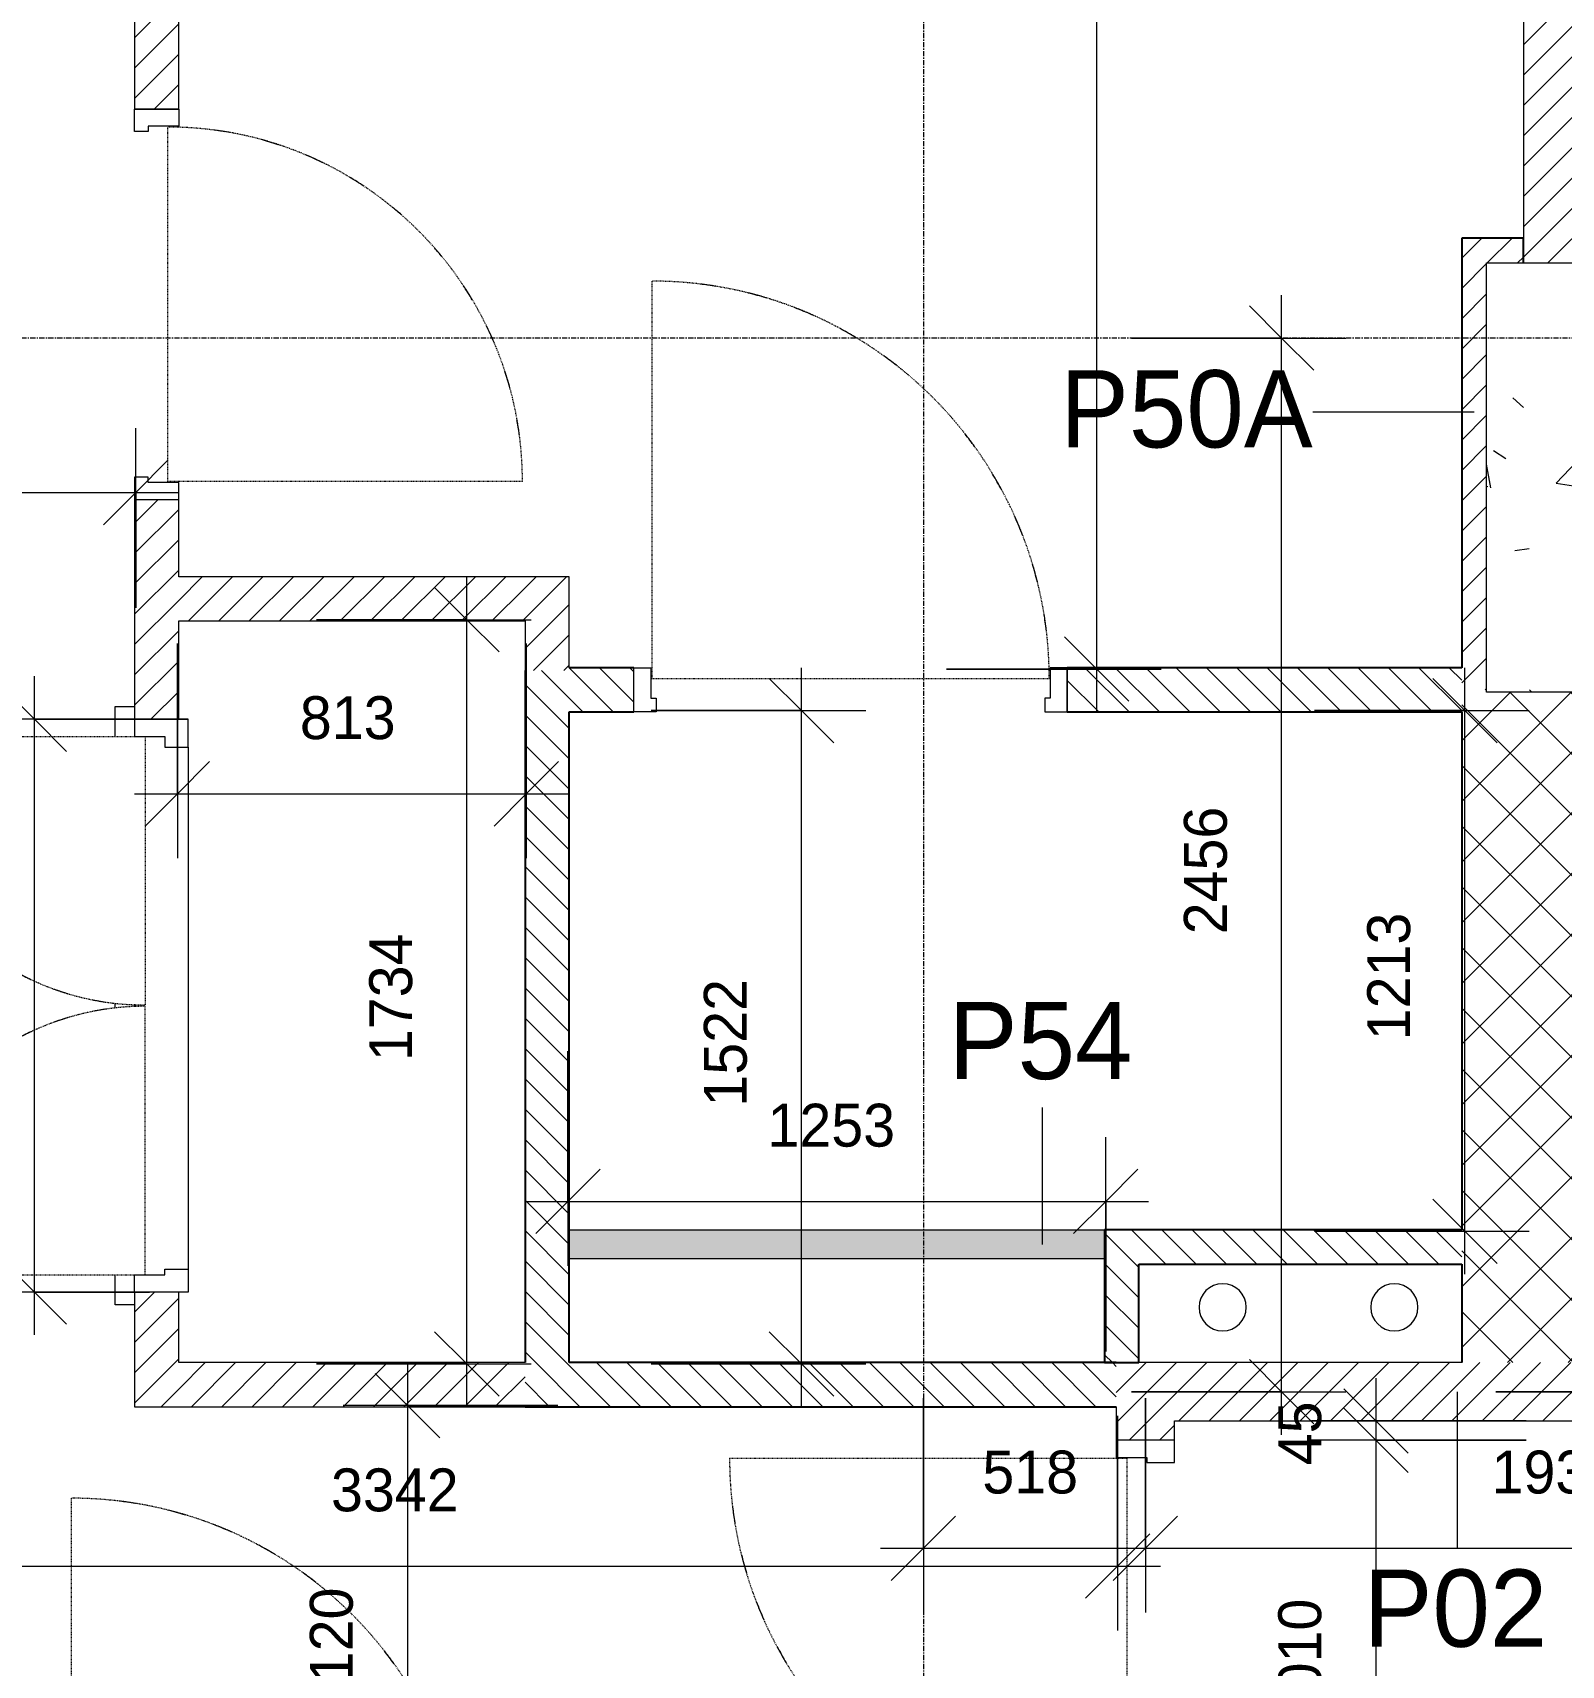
# Model space of a CAD drawing. Header units: millimetres. Extents: x 137829 to 196765, y -3018 to 487290.
# Drawn here: x 149367 to 152929, y 476737 to 480542 of the extents above; entities that cross this region are included whole.
import ezdxf

# ---------------------------------------------------------------- set-up
doc = ezdxf.new("R2010")
doc.units = ezdxf.units.MM
doc.linetypes.add('FCH_Dash 1_5mm', pattern=[3, 1.5, -1.5])
doc.linetypes.add('GridLine', pattern=[21, 12, -3, 3, -3])
for name, color, linetype, lineweight in [('A-ANNO-DIMS', 211, 'Continuous', 5), ('A-ANNO-DIMS-100', 211, 'Continuous', 5), ('A-DOOR', 31, 'Continuous', 15), ('A-DOOR-FRAM', 31, 'Continuous', 5), ('A-GENM', 13, 'Continuous', 15), ('A-WALL-IDEN', 211, 'Continuous', 15), ('A-WALL-PATT', 111, 'Continuous', 15), ('I-WALL', 2, 'Continuous', 15), ('S-COLS', 52, 'Continuous', 15), ('S-GRID', 1, 'Continuous', 5)]:
    doc.layers.add(name, color=color, linetype=linetype, lineweight=lineweight)
doc.styles.add('Akkurat-Light_2', font='Akkurat-Light.ttf', dxfattribs={"height": 180})
doc.styles.add('Akkurat-Light_3', font='Akkurat-Light.ttf', dxfattribs={"height": 100})
doc.dimstyles.new('Diagonal_Cont_AkkuratLight_1_0mm', dxfattribs={"dimscale": 304.8, "dimtxt": 101.480158, "dimasz": 0.492126, "dimexe": 0.492126, "dimexo": 0.0625, "dimgap": 0.328084, "dimtad": 1, "dimdec": 0, "dimzin": 0, "dimdsep": 46, "dimtxsty": 'Akkurat-Light_3', "dimblk1": 'OBLIQUE', "dimblk2": 'OBLIQUE', "dimsah": 1, "dimcen": 0.09, "dimdle": 0.328084, "dimazin": 0, "dimtfac": 1, "dimtdec": 4, "dimtix": 1, "dimtmove": 0, "dimatfit": 3, "dimfxl": 1, "dimtvp": 1, "dimtolj": 1, "dimtzin": 0, "dimarcsym": 0})
doc.dimstyles.new('Diagonal_Cont_AkkuratLight_1_0mm_RED', dxfattribs={"dimscale": 304.8, "dimtxt": 101.480158, "dimasz": 0.492126, "dimexe": 0.492126, "dimexo": 0.0625, "dimgap": 0.328084, "dimtad": 1, "dimdec": 0, "dimzin": 0, "dimdsep": 46, "dimtxsty": 'Akkurat-Light_3', "dimblk1": 'OBLIQUE', "dimblk2": 'OBLIQUE', "dimsah": 1, "dimcen": 0.09, "dimdle": 0.328084, "dimazin": 0, "dimtfac": 1, "dimtdec": 4, "dimtix": 1, "dimtmove": 0, "dimatfit": 3, "dimfxl": 1, "dimtvp": 1, "dimtolj": 1, "dimtzin": 0, "dimarcsym": 0})
pattern_1 = [(45, (0, 0), (-35.355339, 35.355339), [])]
pattern_2 = [(135, (0, 0), (-35.355339, -35.355339), [])]

# ---------------------------------------------------------------- blocks, each defined once
blk = doc.blocks.new('Concrete Rectangular - 1000 x 350mm-4117637-12-30 - Typical Floor_Partition Types')
at = {"layer": 'S-COLS', "lineweight": 5}
h = blk.add_hatch(dxfattribs=at)
h.set_pattern_fill('FP_5', color=256, style=0, pattern_type=2)
h.set_pattern_definition([(320, (-479505.2, 152929.75), (-63.7558, -728.7365), [76.2, -838.2]), (265, (-479505.2, 152929.75), (764.2276, 140.9716), [60.96, -670.56]), (10.451, (-479510.5, 152869), (700.4668, -587.77), [64.76, -712.36]), (316.184, (-479302, 152929.75), (-168.171, -1084.3162), [114.3, -1257.3]), (6.636, (-479316, 152839.4), (989.7098, -949.61), [97.14, -1068.54]), (261.184, (-479302, 152929.7), (989.7012, -949.6206), [91.44, -1005.84]), (291, (-479352.8, 152828.15), (-409.0606, -606.4579), [76.2, -838.2]), (236, (-479352.8, 152828.15), (736.7529, -247.2083), [60.96, -670.56]), (341.451, (-479386.9, 152777.6), (327.6855, -853.6683), [64.76, -712.36]), (307.5, (-479505.2, 152929.75), (338.22012, -12.3547), [33.528, -628.904, 33.528, -1320.292]), (307.5, (-479505.2, 152929.75), (338.22012, -12.3547), [-695.96, -647.192, 33.528, -639.572]), (277.5, (-479505.2, 152929.75), (400.72213, -267.27887), [33.528, -354.584, 33.528, -870.204]), (277.5, (-479505.2, 152929.75), (400.72213, -267.27887), [-421.64, -613.664, 33.528, -223.012]), (237.5, (-479505.2, 153156.32), (-22.91534, -542.36333), [33.528, -220.472, 33.528, -1810.512]), (237.5, (-479505.2, 153156.32), (-22.91534, -542.36333), [-287.528, -758.952, 33.528, -1018.032]), (227.5, (-479505.2, 153257.9), (101.7071, -592.51696), [33.528, -296.672, 33.528, -1239.52]), (227.5, (-479505.2, 153257.9), (101.7071, -592.51696), [-363.728, -492.76, 33.528, -713.232])])
h.paths.add_polyline_path([(-500, -175), (500, -175), (500, 175), (-500, 175)], flags=0)
at = {"layer": 'S-COLS'}
for p, q in [((-500, 175), (500, 175)), ((-500, -175), (-500, 175)), ((500, 175), (500, -175)), ((500, -175), (-500, -175))]:
    blk.add_line(p, q, dxfattribs=at)
blk = doc.blocks.new('FCH_DR_Int_Sgl_Blank - DT_02 1010x2110mm FD30S-14091394-12-30 - Typical Floor_Partition Types')
at = {"layer": 'A-DOOR', "linetype": 'FCH_Dash 1_5mm', "lineweight": 5}
for p, q in [((463, 969), (463, 43)), ((463, 43), (-463, 43))]:
    blk.add_line(p, q, dxfattribs=at)
at = {"layer": 'A-DOOR'}
for p, q in [((-505, 68), (-505, -68)), ((505, -68), (505, 68))]:
    blk.add_line(p, q, dxfattribs=at)
at = {"layer": 'A-DOOR', "linetype": 'FCH_Dash 1_5mm', "lineweight": 5}
blk.add_arc((463, 43), 926, 90, 180, dxfattribs=at)
at = {"layer": 'A-DOOR', "lineweight": 5}
for start, end in [(97.012, 99.2865), (104.0461, 106.7156), (111.1208, 113.8792), (118.2844, 120.9539), (125.7135, 127.988), (142.012, 144.2865), (149.0461, 151.7156), (156.1208, 158.8792), (163.2844, 165.9539), (170.7135, 172.988)]:
    blk.add_arc((463, 43), 926, start, end, dxfattribs=at)
at = {"layer": 'A-DOOR-FRAM'}
for p, q in [((-505, 68), (-465, 68)), ((-505, -68), (-505, 68)), ((-497, 68), (-465, 68)), ((-465, 68), (-465, -3)), ((465, 68), (465, -3)), ((497, 68), (465, 68)), ((505, 68), (465, 68)), ((505, -68), (505, 68)), ((-465, -3), (-453, -3)), ((-453, -3), (-453, -68)), ((453, -3), (453, -68)), ((465, -3), (453, -3)), ((-453, -68), (-505, -68)), ((-453, -68), (-497, -68)), ((453, -68), (497, -68)), ((453, -68), (505, -68))]:
    blk.add_line(p, q, dxfattribs=at)
blk = doc.blocks.new('FCH_GM_CircularStack_Straight - SVP_110mm-5376980-12-30 - Typical Floor_Partition Types')
at = {"layer": 'A-GENM', "lineweight": 5}
for start, end in [(360, 180), (180, 360)]:
    blk.add_arc((0, 0), 55, start, end, dxfattribs=at)
blk = doc.blocks.new('FCH_GM_CircularStack_Straight - SS_110mm-6048259-12-30 - Typical Floor_Partition Types')
at = {"layer": 'A-GENM', "lineweight": 5}
for start, end in [(360, 180), (180, 360)]:
    blk.add_arc((0, 0), 55, start, end, dxfattribs=at)
blk = doc.blocks.new('FCH_DR_Int_Sgl_Blank - DT_01 910 x 2110mm-10477667-12-30 - Typical Floor_Partition Types')
at = {"layer": 'A-DOOR', "linetype": 'FCH_Dash 1_5mm', "lineweight": 5}
for p, q in [((413, 852.5), (413, 26.5)), ((413, 26.5), (-413, 26.5))]:
    blk.add_line(p, q, dxfattribs=at)
at = {"layer": 'A-DOOR'}
for p, q in [((-455, 51.5), (-455, -51.5)), ((455, -51.5), (455, 51.5))]:
    blk.add_line(p, q, dxfattribs=at)
at = {"layer": 'A-DOOR', "linetype": 'FCH_Dash 1_5mm', "lineweight": 5}
blk.add_arc((413, 26.5), 826, 90, 180, dxfattribs=at)
at = {"layer": 'A-DOOR', "lineweight": 5}
for start, end in [(97.614, 100.0711), (105.2602, 108.1277), (112.97, 115.8962), (120.8376, 123.5682), (129.335, 131.196), (138.804, 140.665), (146.4318, 149.1624), (154.1038, 157.03), (161.8723, 164.7398), (169.9289, 172.386)]:
    blk.add_arc((413, 26.5), 826, start, end, dxfattribs=at)
at = {"layer": 'A-DOOR-FRAM'}
for p, q in [((-455, 51.5), (-415, 51.5)), ((-455, -51.5), (-455, 51.5)), ((-447, 51.5), (-415, 51.5)), ((-415, 51.5), (-415, -19.5)), ((415, 51.5), (415, -19.5)), ((447, 51.5), (415, 51.5)), ((455, 51.5), (415, 51.5)), ((455, -51.5), (455, 51.5)), ((-415, -19.5), (-403, -19.5)), ((-403, -19.5), (-403, -51.5)), ((403, -19.5), (403, -51.5)), ((415, -19.5), (403, -19.5)), ((-403, -51.5), (-455, -51.5)), ((-403, -51.5), (-447, -51.5)), ((403, -51.5), (447, -51.5)), ((403, -51.5), (455, -51.5))]:
    blk.add_line(p, q, dxfattribs=at)
blk = doc.blocks.new('FCH_DR_Int_Sgl_Blank - DT_09 1010x2110mm-V7-12-30 - Typical Floor_Partition Types')
at = {"layer": 'A-DOOR'}
for p, q in [((-505, -51.5), (-505, 51.5)), ((505, 51.5), (505, -51.5))]:
    blk.add_line(p, q, dxfattribs=at)
at = {"layer": 'A-DOOR', "linetype": 'FCH_Dash 1_5mm', "lineweight": 5}
for p, q in [((463, -26.5), (-463, -26.5)), ((463, -952.5), (463, -26.5))]:
    blk.add_line(p, q, dxfattribs=at)
blk.add_arc((463, -26.5), 926, 180, 270, dxfattribs=at)
at = {"layer": 'A-DOOR', "lineweight": 5}
for start, end in [(187.012, 189.2865), (194.0461, 196.7156), (201.1208, 203.8792), (208.2844, 210.9539), (215.7135, 217.988), (232.012, 234.2865), (239.0461, 241.7156), (246.1208, 248.8792), (253.2844, 255.9539), (260.7135, 262.988)]:
    blk.add_arc((463, -26.5), 926, start, end, dxfattribs=at)
at = {"layer": 'A-DOOR-FRAM'}
for p, q in [((-505, 51.5), (-505, -51.5)), ((-453, 51.5), (-505, 51.5)), ((-453, 51.5), (-497, 51.5)), ((-453, 19.5), (-453, 51.5)), ((453, 51.5), (497, 51.5)), ((453, 19.5), (453, 51.5)), ((453, 51.5), (505, 51.5)), ((505, 51.5), (505, -51.5)), ((-465, 19.5), (-453, 19.5)), ((-465, -51.5), (-465, 19.5)), ((465, 19.5), (453, 19.5)), ((465, -51.5), (465, 19.5)), ((-505, -51.5), (-465, -51.5)), ((-497, -51.5), (-465, -51.5)), ((497, -51.5), (465, -51.5)), ((505, -51.5), (465, -51.5))]:
    blk.add_line(p, q, dxfattribs=at)
blk = doc.blocks.new('FCH_DR_Ext_O__Dbl_Eq_Blank - DT_10 Type 04_1335x2110mm-V58-12-30 - Typical Floor_Partition Types')
at = {"layer": 'A-DOOR', "linetype": 'FCH_Dash 1_5mm', "lineweight": 5}
for p, q in [((-627.5, 652.5), (-627.5, 51.5)), ((627.5, 652.5), (627.5, 51.5)), ((-627.5, 26.5), (-1.5, 26.5)), ((627.5, 26.5), (1.5, 26.5))]:
    blk.add_line(p, q, dxfattribs=at)
at = {"layer": 'A-DOOR', "lineweight": 5}
for p, q in [((-697.5, 51.5), (-697.5, 96.5)), ((-697.5, 96.5), (-627.5, 96.5)), ((-6.1, 96.5), (6.1, 96.5)), ((627.5, 96.5), (697.5, 96.5)), ((697.5, 96.5), (697.5, 51.5)), ((3.1, 51.5), (-3.1, 51.5)), ((602.5, -73.5), (-614.5, -73.5))]:
    blk.add_line(p, q, dxfattribs=at)
at = {"layer": 'A-DOOR'}
for p, q in [((-667.5, -73.5), (-667.5, 51.5)), ((667.5, 51.5), (667.5, -73.5))]:
    blk.add_line(p, q, dxfattribs=at)
at = {"layer": 'A-DOOR', "linetype": 'FCH_Dash 1_5mm', "lineweight": 5}
for centre, start, end in [((-627.5, 26.5), 360, 90), ((627.5, 26.5), 90, 180)]:
    blk.add_arc(centre, 626, start, end, dxfattribs=at)
at = {"layer": 'A-DOOR', "lineweight": 5}
for centre, start, end in [((-627.5, 26.5), 78.9984, 81.6686), ((-627.5, 26.5), 70.1975, 73.2884), ((627.5, 26.5), 106.7116, 109.8025), ((627.5, 26.5), 98.3314, 101.0016), ((-627.5, 26.5), 61.7116, 64.8025), ((627.5, 26.5), 115.1975, 118.2884), ((-627.5, 26.5), 53.3314, 56.0016), ((627.5, 26.5), 123.9984, 126.6686), ((-627.5, 26.5), 33.9984, 36.6686), ((627.5, 26.5), 143.3314, 146.0016), ((-627.5, 26.5), 25.1975, 28.2884), ((627.5, 26.5), 151.7116, 154.8025), ((-627.5, 26.5), 16.7116, 19.8025), ((627.5, 26.5), 160.1975, 163.2884), ((-627.5, 26.5), 8.3314, 11.0016), ((627.5, 26.5), 168.9984, 171.6686)]:
    blk.add_arc(centre, 626, start, end, dxfattribs=at)
at = {"layer": 'A-DOOR-FRAM'}
for p, q in [((-667.5, 51.5), (-659.5, 51.5)), ((-667.5, -73.5), (-667.5, 51.5)), ((-659.5, 51.5), (-627.5, 51.5)), ((-627.5, 51.5), (-627.5, -19.5)), ((627.5, 51.5), (627.5, -19.5)), ((659.5, 51.5), (627.5, 51.5)), ((667.5, 51.5), (659.5, 51.5)), ((667.5, -73.5), (667.5, 51.5)), ((-627.5, -19.5), (-614.5, -19.5)), ((-614.5, -19.5), (-614.5, -73.5)), ((602.5, -19.5), (602.5, -73.5)), ((627.5, -19.5), (602.5, -19.5)), ((-659.5, -73.5), (-667.5, -73.5)), ((-614.5, -73.5), (-659.5, -73.5)), ((602.5, -73.5), (659.5, -73.5)), ((659.5, -73.5), (667.5, -73.5))]:
    blk.add_line(p, q, dxfattribs=at)
blk = doc.blocks.new('DIMBLOCK8-12-30 - Typical Floor_Partition Types')
at = {"layer": 'A-ANNO-DIMS-100'}
for p, q in [((151959.7, 477359.9), (151959.7, 476859.9)), ((151959.7, 477009.9), (151959.7, 477359.9)), ((153895.7, 477359.9), (153895.7, 476859.9)), ((153895.7, 477009.9), (153895.7, 477359.9)), ((151859.7, 477009.9), (153995.7, 477009.9))]:
    blk.add_line(p, q, dxfattribs=at)
at = {"layer": 'A-ANNO-DIMS-100', "lineweight": 18}
for p, q in [((151959.7, 477009.9), (152034.7, 477084.9)), ((153895.7, 477009.9), (153970.7, 477084.9)), ((151959.7, 477009.9), (151884.7, 476934.9)), ((153895.7, 477009.9), (153820.7, 476934.9))]:
    blk.add_line(p, q, dxfattribs=at)
at = {"layer": 'A-ANNO-DIMS-100', "color": 0, "insert": (152766.1, 477237.4), "char_height": 100, "width": 388.033, "attachment_point": 1, "line_spacing_factor": 1.032002, "style": 'Akkurat-Light_3'}
blk.add_mtext('1936', dxfattribs=at)
blk = doc.blocks.new('_Oblique')
at = {"color": 0, "linetype": 'ByBlock', "lineweight": -2}
blk.add_line((-0.5, -0.5), (0.5, 0.5), dxfattribs=at)
blk = doc.blocks.new('DIMBLOCK9-12-30 - Typical Floor_Partition Types')
at = {"layer": 'A-ANNO-DIMS-100'}
for p, q in [((151442.2, 477359.9), (151442.2, 476859.9)), ((151442.2, 477009.9), (151442.2, 477359.9)), ((151959.7, 477359.9), (151959.7, 476859.9)), ((151959.7, 477009.9), (151959.7, 477359.9)), ((151342.2, 477009.9), (152059.7, 477009.9))]:
    blk.add_line(p, q, dxfattribs=at)
at = {"layer": 'A-ANNO-DIMS-100', "lineweight": 18}
for p, q in [((151442.2, 477009.9), (151517.2, 477084.9)), ((151959.7, 477009.9), (152034.7, 477084.9)), ((151442.2, 477009.9), (151367.2, 476934.9)), ((151959.7, 477009.9), (151884.7, 476934.9))]:
    blk.add_line(p, q, dxfattribs=at)
at = {"layer": 'A-ANNO-DIMS-100', "color": 0, "insert": (151579.7, 477237.4), "char_height": 100, "width": 291.024, "attachment_point": 1, "line_spacing_factor": 1.032002, "style": 'Akkurat-Light_3'}
blk.add_mtext('518', dxfattribs=at)
blk = doc.blocks.new('DIMBLOCK19-12-30 - Typical Floor_Partition Types')
at = {"layer": 'A-ANNO-DIMS-100'}
for p, q in [((148552.5, 479120.3), (148552.5, 479620.3)), ((149607.1, 479201.8), (149607.1, 479620.3)), ((148452.5, 479470.3), (149707.1, 479470.3)), ((148552.5, 479470.3), (148552.5, 479120.3)), ((149607.1, 479470.3), (149607.1, 479201.8))]:
    blk.add_line(p, q, dxfattribs=at)
at = {"layer": 'A-ANNO-DIMS-100', "lineweight": 18}
for p, q in [((148552.5, 479470.3), (148627.5, 479545.3)), ((149607.1, 479470.3), (149682.1, 479545.3)), ((148552.5, 479470.3), (148477.5, 479395.3)), ((149607.1, 479470.3), (149532.1, 479395.3))]:
    blk.add_line(p, q, dxfattribs=at)
at = {"layer": 'A-ANNO-DIMS-100', "color": 0, "insert": (148918.2, 479697.8), "char_height": 100, "width": 388.033, "attachment_point": 1, "line_spacing_factor": 1.032002, "style": 'Akkurat-Light_3'}
blk.add_mtext('1055', dxfattribs=at)
blk = doc.blocks.new('DIMBLOCK21-12-30 - Typical Floor_Partition Types')
at = {"layer": 'A-ANNO-DIMS-100', "lineweight": 18}
for p, q in [((151846.1, 482803.2), (151771.1, 482878.2)), ((151846.1, 482803.2), (151921.1, 482728.2)), ((151846.1, 479058.9), (151771.1, 479133.9)), ((151846.1, 479058.9), (151921.1, 478983.9))]:
    blk.add_line(p, q, dxfattribs=at)
at = {"layer": 'A-ANNO-DIMS-100'}
for p, q in [((151846.1, 478958.9), (151846.1, 482903.2)), ((151496.1, 482803.2), (151996.1, 482803.2)), ((151846.1, 482803.2), (151496.1, 482803.2)), ((151496.1, 479058.9), (151996.1, 479058.9)), ((151846.1, 479058.9), (151496.1, 479058.9))]:
    blk.add_line(p, q, dxfattribs=at)
at = {"layer": 'A-ANNO-DIMS-100', "color": 0, "insert": (151618.6, 480769.4), "char_height": 100, "width": 388.033, "attachment_point": 1, "rotation": 90, "line_spacing_factor": 1.032002, "style": 'Akkurat-Light_3'}
blk.add_mtext('3744', dxfattribs=at)
blk = doc.blocks.new('DIMBLOCK27-12-30 - Typical Floor_Partition Types')
at = {"layer": 'A-ANNO-DIMS-100'}
for p, q in [((150240.3, 477442.4), (150240.3, 476122.4)), ((150590.3, 477342.4), (150090.3, 477342.4)), ((150240.3, 477342.4), (150590.3, 477342.4)), ((149890.3, 476222.4), (150390.3, 476222.4)), ((150240.3, 476222.4), (149890.3, 476222.4))]:
    blk.add_line(p, q, dxfattribs=at)
at = {"layer": 'A-ANNO-DIMS-100', "lineweight": 18}
for p, q in [((150240.3, 477342.4), (150165.3, 477417.4)), ((150240.3, 477342.4), (150315.3, 477267.4)), ((150240.3, 476222.4), (150165.3, 476297.4)), ((150240.3, 476222.4), (150315.3, 476147.4))]:
    blk.add_line(p, q, dxfattribs=at)
at = {"layer": 'A-ANNO-DIMS-100', "color": 0, "insert": (150012.8, 476620.7), "char_height": 100, "width": 388.033, "attachment_point": 1, "rotation": 90, "line_spacing_factor": 1.032002, "style": 'Akkurat-Light_3'}
blk.add_mtext('1120', dxfattribs=at)
blk = doc.blocks.new('DIMBLOCK30-12-30 - Typical Floor_Partition Types')
at = {"layer": 'A-ANNO-DIMS-100'}
for p, q in [((148552.5, 477318.3), (148552.5, 476818.3)), ((148552.5, 476968.3), (148552.5, 477318.3)), ((151894.7, 477318.3), (151894.7, 476818.3)), ((151894.7, 476968.3), (151894.7, 477318.3)), ((148452.5, 476968.3), (151994.7, 476968.3))]:
    blk.add_line(p, q, dxfattribs=at)
at = {"layer": 'A-ANNO-DIMS-100', "lineweight": 18}
for p, q in [((148552.5, 476968.3), (148627.5, 477043.3)), ((151894.7, 476968.3), (151969.7, 477043.3)), ((148552.5, 476968.3), (148477.5, 476893.3)), ((151894.7, 476968.3), (151819.7, 476893.3))]:
    blk.add_line(p, q, dxfattribs=at)
at = {"layer": 'A-ANNO-DIMS-100', "color": 0, "insert": (150062, 477195.8), "char_height": 100, "width": 388.033, "attachment_point": 1, "line_spacing_factor": 1.032002, "style": 'Akkurat-Light_3'}
blk.add_mtext('3342', dxfattribs=at)
blk = doc.blocks.new('DIMBLOCK31-12-30 - Typical Floor_Partition Types')
at = {"layer": 'A-ANNO-DIMS-100'}
for p, q in [((149704.1, 479118), (149704.1, 478618)), ((149704.1, 478768), (149704.1, 479118)), ((150517.1, 479118), (150517.1, 478618)), ((150517.1, 478768), (150517.1, 479118)), ((149604.1, 478768), (150617.1, 478768))]:
    blk.add_line(p, q, dxfattribs=at)
at = {"layer": 'A-ANNO-DIMS-100', "lineweight": 18}
for p, q in [((149704.1, 478768), (149779.1, 478843)), ((150517.1, 478768), (150592.1, 478843)), ((149704.1, 478768), (149629.1, 478693)), ((150517.1, 478768), (150442.1, 478693))]:
    blk.add_line(p, q, dxfattribs=at)
at = {"layer": 'A-ANNO-DIMS-100', "color": 0, "insert": (149989.4, 478995.5), "char_height": 100, "width": 291.024, "attachment_point": 1, "line_spacing_factor": 1.032002, "style": 'Akkurat-Light_3'}
blk.add_mtext('813', dxfattribs=at)
blk = doc.blocks.new('DIMBLOCK32-12-30 - Typical Floor_Partition Types')
at = {"layer": 'A-ANNO-DIMS-100'}
for p, q in [((150378.5, 477339.4), (150378.5, 479273.9)), ((150028.5, 479173.9), (150528.5, 479173.9)), ((150378.5, 479173.9), (150028.5, 479173.9)), ((150028.5, 477439.4), (150528.5, 477439.4)), ((150378.5, 477439.4), (150028.5, 477439.4))]:
    blk.add_line(p, q, dxfattribs=at)
at = {"layer": 'A-ANNO-DIMS-100', "lineweight": 18}
for p, q in [((150378.5, 479173.9), (150303.5, 479248.9)), ((150378.5, 479173.9), (150453.5, 479098.9)), ((150378.5, 477439.4), (150303.5, 477514.4)), ((150378.5, 477439.4), (150453.5, 477364.4))]:
    blk.add_line(p, q, dxfattribs=at)
at = {"layer": 'A-ANNO-DIMS-100', "color": 0, "insert": (150151, 478145), "char_height": 100, "width": 388.033, "attachment_point": 1, "rotation": 90, "line_spacing_factor": 1.032002, "style": 'Akkurat-Light_3'}
blk.add_mtext('1734', dxfattribs=at)
blk = doc.blocks.new('DIMBLOCK33-12-30 - Typical Floor_Partition Types')
at = {"layer": 'A-ANNO-DIMS-100', "lineweight": 18}
for p, q in [((151158.3, 478961.9), (151083.3, 479036.9)), ((151158.3, 478961.9), (151233.3, 478886.9)), ((151158.3, 477439.4), (151083.3, 477514.4)), ((151158.3, 477439.4), (151233.3, 477364.4))]:
    blk.add_line(p, q, dxfattribs=at)
at = {"layer": 'A-ANNO-DIMS-100'}
for p, q in [((151158.3, 477339.4), (151158.3, 479061.9)), ((150808.3, 478961.9), (151308.3, 478961.9)), ((151158.3, 478961.9), (150808.3, 478961.9)), ((150808.3, 477439.4), (151308.3, 477439.4)), ((151158.3, 477439.4), (150808.3, 477439.4))]:
    blk.add_line(p, q, dxfattribs=at)
at = {"layer": 'A-ANNO-DIMS-100', "color": 0, "insert": (150930.8, 478039), "char_height": 100, "width": 388.033, "attachment_point": 1, "rotation": 90, "line_spacing_factor": 1.032002, "style": 'Akkurat-Light_3'}
blk.add_mtext('1522', dxfattribs=at)
blk = doc.blocks.new('DIMBLOCK35-12-30 - Typical Floor_Partition Types')
at = {"layer": 'A-ANNO-DIMS-100', "lineweight": 18}
for p, q in [((152276.9, 479830.2), (152201.9, 479905.2)), ((152276.9, 479830.2), (152351.9, 479755.2)), ((152276.9, 477374.4), (152201.9, 477449.4)), ((152276.9, 477374.4), (152351.9, 477299.4))]:
    blk.add_line(p, q, dxfattribs=at)
at = {"layer": 'A-ANNO-DIMS-100'}
for p, q in [((152276.9, 477274.4), (152276.9, 479930.2)), ((151926.9, 479830.2), (152426.9, 479830.2)), ((152276.9, 479830.2), (151926.9, 479830.2)), ((151926.9, 477374.4), (152426.9, 477374.4)), ((152276.9, 477374.4), (151926.9, 477374.4))]:
    blk.add_line(p, q, dxfattribs=at)
at = {"layer": 'A-ANNO-DIMS-100', "color": 0, "insert": (152049.4, 478440.6), "char_height": 100, "width": 388.033, "attachment_point": 1, "rotation": 90, "line_spacing_factor": 1.032002, "style": 'Akkurat-Light_3'}
blk.add_mtext('2456', dxfattribs=at)
blk = doc.blocks.new('DIMBLOCK152-12-30 - Typical Floor_Partition Types')
at = {"layer": 'A-ANNO-DIMS-100'}
for p, q in [((153126.5, 473655.2), (153126.5, 477474.4)), ((152776.5, 477374.4), (153276.5, 477374.4)), ((153126.5, 477374.4), (152776.5, 477374.4)), ((152776.5, 473755.2), (153276.5, 473755.2)), ((153126.5, 473755.2), (152776.5, 473755.2))]:
    blk.add_line(p, q, dxfattribs=at)
at = {"layer": 'A-ANNO-DIMS-100', "lineweight": 18}
for p, q in [((153126.5, 477374.4), (153051.5, 477449.4)), ((153126.5, 477374.4), (153201.5, 477299.4)), ((153126.5, 473755.2), (153051.5, 473830.2)), ((153126.5, 473755.2), (153201.5, 473680.2))]:
    blk.add_line(p, q, dxfattribs=at)
at = {"layer": 'A-ANNO-DIMS-100', "color": 0, "insert": (152898.9, 475403.1), "char_height": 100, "width": 388.033, "attachment_point": 1, "rotation": 90, "line_spacing_factor": 1.032002, "style": 'Akkurat-Light_3'}
blk.add_mtext('3619', dxfattribs=at)
blk = doc.blocks.new('DIMBLOCK211-12-30 - Typical Floor_Partition Types')
at = {"layer": 'A-ANNO-DIMS-100'}
for p, q in [((152496.7, 477406.4), (152496.7, 477261.4)), ((152846.7, 477306.4), (152346.7, 477306.4)), ((152496.7, 477306.4), (152846.7, 477306.4)), ((152846.7, 477261.4), (152346.7, 477261.4)), ((152496.7, 477261.4), (152846.7, 477261.4))]:
    blk.add_line(p, q, dxfattribs=at)
at = {"layer": 'A-ANNO-DIMS-100', "lineweight": 18}
for p, q in [((152496.7, 477306.4), (152421.7, 477381.4)), ((152496.7, 477261.4), (152421.7, 477336.4)), ((152496.7, 477306.4), (152571.7, 477231.4)), ((152496.7, 477261.4), (152571.7, 477186.4))]:
    blk.add_line(p, q, dxfattribs=at)
at = {"layer": 'A-ANNO-DIMS-100', "color": 0, "insert": (152269.2, 477203.1), "char_height": 100, "width": 194.016, "attachment_point": 1, "rotation": 90, "line_spacing_factor": 1.032002, "style": 'Akkurat-Light_3'}
blk.add_mtext('45', dxfattribs=at)
blk = doc.blocks.new('DIMBLOCK212-12-30 - Typical Floor_Partition Types')
at = {"layer": 'A-ANNO-DIMS-100', "lineweight": 18}
for p, q in [((152496.7, 477261.4), (152421.7, 477336.4)), ((152496.7, 477261.4), (152571.7, 477186.4)), ((152496.7, 476251.4), (152421.7, 476326.4)), ((152496.7, 476251.4), (152571.7, 476176.4))]:
    blk.add_line(p, q, dxfattribs=at)
at = {"layer": 'A-ANNO-DIMS-100'}
for p, q in [((152846.7, 477261.4), (152346.7, 477261.4)), ((152496.7, 477261.4), (152496.7, 476251.4)), ((152496.7, 477261.4), (152846.7, 477261.4)), ((152846.7, 476251.4), (152346.7, 476251.4)), ((152496.7, 476251.4), (152846.7, 476251.4))]:
    blk.add_line(p, q, dxfattribs=at)
at = {"layer": 'A-ANNO-DIMS-100', "color": 0, "insert": (152269.2, 476594.7), "char_height": 100, "width": 388.033, "attachment_point": 1, "rotation": 90, "line_spacing_factor": 1.032002, "style": 'Akkurat-Light_3'}
blk.add_mtext('1010', dxfattribs=at)
blk = doc.blocks.new('DIMBLOCK246-12-30 - Typical Floor_Partition Types')
at = {"layer": 'A-ANNO-DIMS-100'}
for p, q in [((150614.1, 478168.2), (150614.1, 477668.2)), ((150614.1, 477818.2), (150614.1, 478168.2)), ((151867.2, 477468.2), (151867.2, 477968.2)), ((150514.1, 477818.2), (151967.2, 477818.2)), ((151867.2, 477818.2), (151867.2, 477468.2))]:
    blk.add_line(p, q, dxfattribs=at)
at = {"layer": 'A-ANNO-DIMS-100', "lineweight": 18}
for p, q in [((150614.1, 477818.2), (150689.1, 477893.2)), ((151867.2, 477818.2), (151942.2, 477893.2)), ((150614.1, 477818.2), (150539.1, 477743.2)), ((151867.2, 477818.2), (151792.2, 477743.2))]:
    blk.add_line(p, q, dxfattribs=at)
at = {"layer": 'A-ANNO-DIMS-100', "color": 0, "insert": (151079, 478045.8), "char_height": 100, "width": 388.033, "attachment_point": 1, "line_spacing_factor": 1.032002, "style": 'Akkurat-Light_3'}
blk.add_mtext('1253', dxfattribs=at)
blk = doc.blocks.new('DIMBLOCK247-12-30 - Typical Floor_Partition Types')
at = {"layer": 'A-ANNO-DIMS-100', "lineweight": 18}
for p, q in [((152704, 478961.9), (152629, 479036.9)), ((152704, 478961.9), (152779, 478886.9)), ((152704, 477748.6), (152629, 477823.6)), ((152704, 477748.6), (152779, 477673.6))]:
    blk.add_line(p, q, dxfattribs=at)
at = {"layer": 'A-ANNO-DIMS-100'}
for p, q in [((152704, 477648.6), (152704, 479061.9)), ((152354, 478961.9), (152854, 478961.9)), ((152704, 478961.9), (152354, 478961.9)), ((152354, 477748.6), (152854, 477748.6)), ((152704, 477748.6), (152354, 477748.6))]:
    blk.add_line(p, q, dxfattribs=at)
at = {"layer": 'A-ANNO-DIMS-100', "color": 0, "insert": (152476.4, 478193.6), "char_height": 100, "width": 388.033, "attachment_point": 1, "rotation": 90, "line_spacing_factor": 1.032002, "style": 'Akkurat-Light_3'}
blk.add_mtext('1213', dxfattribs=at)
blk = doc.blocks.new('DIMBLOCK291-12-30 - Typical Floor_Partition Types')
at = {"layer": 'A-ANNO-DIMS-100'}
for p, q in [((149370.8, 477506.9), (149370.8, 479041.9)), ((149667.9, 478941.9), (149220.8, 478941.9)), ((149370.8, 478941.9), (149667.9, 478941.9)), ((149639.2, 477606.9), (149220.8, 477606.9)), ((149370.8, 477606.9), (149639.2, 477606.9))]:
    blk.add_line(p, q, dxfattribs=at)
at = {"layer": 'A-ANNO-DIMS-100', "lineweight": 18}
for p, q in [((149370.8, 478941.9), (149295.8, 479016.9)), ((149370.8, 478941.9), (149445.8, 478866.9)), ((149370.8, 477606.9), (149295.8, 477681.9)), ((149370.8, 477606.9), (149445.8, 477531.9))]:
    blk.add_line(p, q, dxfattribs=at)
at = {"layer": 'A-ANNO-DIMS-100', "color": 0, "insert": (149143.3, 478112.7), "char_height": 100, "width": 388.033, "attachment_point": 1, "rotation": 90, "line_spacing_factor": 1.032002, "style": 'Akkurat-Light_3'}
blk.add_mtext('1335', dxfattribs=at)

msp = doc.modelspace()

# ---------------------------------------------------------------- hatches: boundary and pattern name
at = {"layer": 'A-WALL-PATT', "lineweight": 5}
h = msp.add_hatch(dxfattribs=at)
h.set_pattern_fill('FP_14', color=20, style=0, pattern_type=2)
h.set_pattern_definition(pattern_1)
h.paths.add_polyline_path([(153016.6, 480005.2), (153016.6, 483035.2), (152840.6, 483035.2), (152840.6, 480005.2)], flags=0)
h = msp.add_hatch(dxfattribs=at)
h.set_pattern_fill('FP_14', color=92, style=0, pattern_type=2)
h.set_pattern_definition(pattern_1)
h.paths.add_polyline_path([(149604.1, 477339.4), (149707.1, 477339.4), (149707.1, 477606.9), (149604.1, 477606.9)], flags=0)
h.paths.add_polyline_path([(149675.1, 478941.9), (149707.1, 478941.9), (149707.1, 479453.9), (149604.1, 479453.9), (149604.1, 478941.9)], flags=0)
h.paths.add_polyline_path([(149707.1, 480363.9), (149707.1, 482800.2), (149604.1, 482800.2), (149604.1, 480363.9), (149636.1, 480363.9)], flags=0)
h = msp.add_hatch(dxfattribs=at)
h.set_pattern_fill('FP_14', color=190, style=0, pattern_type=2)
h.set_pattern_definition(pattern_1)
h.paths.add_polyline_path([(152840.6, 480005.2), (152840.6, 480063.2), (152696.7, 480063.2), (152696.7, 480005.2), (152754.7, 480005.2)], flags=0)
h = msp.add_hatch(dxfattribs=at)
h.set_pattern_fill('FP_14', color=190, style=0, pattern_type=2)
h.set_pattern_definition(pattern_1)
h.paths.add_polyline_path([(152754.7, 479010.4), (152754.7, 480005.2), (152696.7, 480005.2), (152696.7, 479010.4)], flags=0)
h = msp.add_hatch(dxfattribs=at)
h.set_pattern_fill('FP_14', color=92, style=0, pattern_type=2)
h.set_pattern_definition(pattern_1)
h.paths.add_polyline_path([(150514.1, 479170.9), (150514.1, 479273.9), (149707.1, 479273.9), (149707.1, 479170.9), (150254.1, 479170.9)], flags=0)
h = msp.add_hatch(dxfattribs=at)
h.set_pattern_fill('FP_14', color=92, style=0, pattern_type=2)
h.set_pattern_definition(pattern_1)
h.paths.add_polyline_path([(150617.1, 479055.6), (150617.1, 479273.9), (150514.1, 479273.9), (150514.1, 479055.6)], flags=0)
h = msp.add_hatch(dxfattribs=at)
h.set_pattern_fill('FP_15', color=92, style=0, pattern_type=2)
h.set_pattern_definition(pattern_2)
h.paths.add_polyline_path([(150514.1, 477442.4), (150617.1, 477442.4), (150617.1, 479055.6), (150514.1, 479055.6), (150514.1, 478753.6)], flags=0)
h = msp.add_hatch(dxfattribs=at)
h.set_pattern_fill('FP_15', color=92, style=0, pattern_type=2)
h.set_pattern_definition(pattern_2)
h.paths.add_polyline_path([(150767.6, 478958.9), (150767.6, 479061.9), (150617.1, 479061.9), (150617.1, 478958.9)], flags=0)
h.paths.add_polyline_path([(152105.8, 478958.9), (152696.7, 478958.9), (152696.7, 479061.9), (151777.6, 479061.9), (151777.6, 478958.9)], flags=0)
h = msp.add_hatch(dxfattribs=at)
h.set_pattern_fill('FP_19', color=20, angle=45, style=0, pattern_type=2)
h.set_pattern_definition([(135, (153162.75, 478226.43), (-70.711, -70.711), []), (225, (153162.75, 478226.43), (70.711, -70.711), [])])
h.paths.add_polyline_path([(152696.7, 477442.4), (153162.7, 477442.4), (153162.7, 479010.4), (153104.7, 479010.4), (153104.7, 479005.2), (152754.7, 479005.2), (152754.7, 479010.4), (152696.7, 479010.4), (152696.7, 477671.6)], flags=0)
h = msp.add_hatch(dxfattribs=at)
h.set_pattern_fill('FP_15', style=0, pattern_type=2)
h.set_pattern_definition(pattern_2)
h.paths.add_polyline_path([(151864.2, 477442.4), (151944.2, 477442.4), (151944.2, 477751.6), (151864.2, 477751.6)], flags=0)
h = msp.add_hatch(dxfattribs=at)
h.set_pattern_fill('FP_15', style=0, pattern_type=2)
h.set_pattern_definition(pattern_2)
h.paths.add_polyline_path([(152696.7, 477671.6), (152696.7, 477751.6), (151944.2, 477751.6), (151944.2, 477671.6), (152105.8, 477671.6)], flags=0)
h = msp.add_hatch(dxfattribs=at)
h.set_pattern_fill('FP_14', color=92, style=0, pattern_type=2)
h.set_pattern_definition(pattern_1)
h.paths.add_polyline_path([(149707.1, 477339.4), (150514.1, 477339.4), (150514.1, 477442.4), (149707.1, 477442.4)], flags=0)
h = msp.add_hatch(dxfattribs=at)
h.set_pattern_fill('FP_15', color=92, style=0, pattern_type=2)
h.set_pattern_definition(pattern_2)
h.paths.add_polyline_path([(150514.1, 477339.4), (151891.7, 477339.4), (151891.7, 477442.4), (150514.1, 477442.4)], flags=0)
h = msp.add_hatch(dxfattribs=at)
h.set_pattern_fill('FP_14', color=6, style=0, pattern_type=2)
h.set_pattern_definition(pattern_1)
h.paths.add_polyline_path([(152027.7, 477306.4), (153963.7, 477306.4), (153963.7, 477442.4), (151891.7, 477442.4), (151891.7, 477306.4)], flags=0)
h = msp.add_hatch(dxfattribs=at)
h.set_pattern_fill('FP_14', color=6, style=0, pattern_type=2)
h.set_pattern_definition(pattern_1)
h.paths.add_polyline_path([(152027.7, 476225.4), (152027.7, 476251.4), (151891.7, 476251.4), (151891.7, 476225.4), (151962.7, 476225.4)], flags=0)
h.paths.add_polyline_path([(152027.7, 477261.4), (152027.7, 477306.4), (151891.7, 477306.4), (151891.7, 477261.4), (151962.7, 477261.4)], flags=0)
at = {"layer": 'I-WALL'}
msp.add_hatch(color=30, dxfattribs=at).paths.add_polyline_path([(150617.1, 477684.1), (151864.2, 477684.1), (151864.2, 477751.6), (150617.1, 477751.6)], flags=0)

# ---------------------------------------------------------------- linework, layer by layer
at = {"layer": 'A-WALL-IDEN'}
for p, q in [((152725.7, 479657.8), (152349.7, 479657.8)), ((151719.7, 477717.9), (151719.7, 478036.7)), ((152686.4, 477374.4), (152686.4, 477011.7))]:
    msp.add_line(p, q, dxfattribs=at)
at = {"layer": 'I-WALL', "color": 240, "lineweight": 13}
msp.add_line((152840.6, 483035.2), (152840.6, 480063.2), dxfattribs=at)
at = {"layer": 'I-WALL', "color": 90, "lineweight": 13}
for p, q in [((149604.1, 482800.2), (149604.1, 480363.9)), ((149707.1, 480363.9), (149707.1, 482800.2)), ((149604.1, 479453.9), (149604.1, 478941.9)), ((149707.1, 479273.9), (149707.1, 479453.9)), ((150617.1, 479273.9), (149707.1, 479273.9)), ((150617.1, 479061.9), (150617.1, 479273.9)), ((149707.1, 478941.9), (149707.1, 479170.9)), ((149707.1, 479170.9), (150514.1, 479170.9)), ((150514.1, 479170.9), (150514.1, 479055.6)), ((149604.1, 477606.9), (149604.1, 477339.4)), ((149707.1, 477442.4), (149707.1, 477606.9)), ((150514.1, 477442.4), (149707.1, 477442.4)), ((149604.1, 477339.4), (150514.1, 477339.4))]:
    msp.add_line(p, q, dxfattribs=at)
at = {"layer": 'I-WALL', "lineweight": 25}
for p, q in [((152696.7, 480063.2), (152696.7, 479061.9)), ((152840.6, 480063.2), (152696.7, 480063.2)), ((152840.6, 480005.2), (152840.6, 480063.2)), ((150514.1, 479055.6), (150514.1, 477442.4)), ((150767.6, 479061.9), (150617.1, 479061.9)), ((152696.7, 479061.9), (151777.6, 479061.9)), ((150617.1, 478958.9), (150767.6, 478958.9)), ((150617.1, 477442.4), (150617.1, 478958.9)), ((151777.6, 478958.9), (152696.7, 478958.9)), ((152696.7, 478958.9), (152696.7, 477751.6)), ((152696.7, 477671.6), (152696.7, 477442.4)), ((151891.7, 477442.4), (150617.1, 477442.4)), ((150514.1, 477339.4), (151891.7, 477339.4))]:
    msp.add_line(p, q, dxfattribs=at)
at = {"layer": 'I-WALL'}
for p, q in [((150617.1, 477751.6), (151864.2, 477751.6)), ((151864.2, 477684.1), (150617.1, 477684.1))]:
    msp.add_line(p, q, dxfattribs=at)
at = {"layer": 'I-WALL', "color": 30, "lineweight": 25}
for p, q in [((151864.2, 477751.6), (151864.2, 477442.4)), ((152696.7, 477751.6), (151864.2, 477751.6)), ((151944.2, 477442.4), (151944.2, 477671.6)), ((151944.2, 477671.6), (152696.7, 477671.6)), ((151864.2, 477442.4), (151944.2, 477442.4))]:
    msp.add_line(p, q, dxfattribs=at)
at = {"layer": 'I-WALL', "color": 211, "lineweight": 13}
for p, q in [((152696.7, 477442.4), (151891.7, 477442.4)), ((151891.7, 477339.4), (151891.7, 477261.4)), ((152027.7, 477306.4), (153827.7, 477306.4)), ((152027.7, 477261.4), (152027.7, 477306.4))]:
    msp.add_line(p, q, dxfattribs=at)
at = {"layer": 'S-GRID', "linetype": 'GridLine'}
for p, q in [((151442.2, 486190.2), (151442.2, 442030)), ((161952.3, 479830.2), (140221, 479830.2))]:
    msp.add_line(p, q, dxfattribs=at)

# ---------------------------------------------------------------- block references
at = {"layer": 'A-DOOR'}
for name, p, rotation in [('FCH_DR_Int_Sgl_Blank - DT_01 910 x 2110mm-10477667-12-30 - Typical Floor_Partition Types', (149655.6, 479908.9), 269.9999999999993), ('FCH_DR_Int_Sgl_Blank - DT_09 1010x2110mm-V7-12-30 - Typical Floor_Partition Types', (151272.6, 479010.4), 180), ('FCH_DR_Ext_O__Dbl_Eq_Blank - DT_10 Type 04_1335x2110mm-V58-12-30 - Typical Floor_Partition Types', (149655.6, 478274.4), 89.99999999999851), ('FCH_DR_Int_Sgl_Blank - DT_02 1010x2110mm FD30S-14091394-12-30 - Typical Floor_Partition Types', (151959.7, 476756.4), 90), ('FCH_DR_Int_Sgl_Blank - DT_09 1010x2110mm-V7-12-30 - Typical Floor_Partition Types', (149919.7, 476173.9), 180)]:
    msp.add_blockref(name, p, dxfattribs=dict(at, rotation=rotation))
at = {"layer": 'A-GENM', "lineweight": 5}
for name, p in [('FCH_GM_CircularStack_Straight - SS_110mm-6048259-12-30 - Typical Floor_Partition Types', (152139.7, 477571.4)), ('FCH_GM_CircularStack_Straight - SVP_110mm-5376980-12-30 - Typical Floor_Partition Types', (152539.7, 477571.4))]:
    msp.add_blockref(name, p, dxfattribs=at)
at = {"layer": 'S-COLS', "rotation": 90}
msp.add_blockref('Concrete Rectangular - 1000 x 350mm-4117637-12-30 - Typical Floor_Partition Types', (152929.7, 479505.2), dxfattribs=at)

# ---------------------------------------------------------------- texts
at = {"layer": 'A-WALL-IDEN', "lineweight": 5, "char_height": 180, "attachment_point": 1, "style": 'Akkurat-Light_2'}
for s, insert, width in [('P50A', (151760.7, 479755.3), 705.485), ('P54', (151501.2, 478283.2), 521.097), ('P02', (152467.9, 476960.2), 521.097)]:
    msp.add_mtext(s, dxfattribs=dict(at, insert=insert, width=width))

# ---------------------------------------------------------------- dimensions: what is measured, and where the dimension line sits
at = {"layer": 'A-ANNO-DIMS'}
for base, p1, p2, angle, dimstyle, override, picture, middle in [((151846.1, 482803.2), (151496.1, 479058.9), (151496.1, 482803.2), 90, 'Diagonal_Cont_AkkuratLight_1_0mm', {"dimpost": '<>', "dimfxl": 3744.261153}, 'DIMBLOCK21-12-30 - Typical Floor_Partition Types', (151695.2, 480931.1)), ((152276.9, 479830.2), (151926.9, 477374.4), (151926.9, 479830.2), 90, 'Diagonal_Cont_AkkuratLight_1_0mm_RED', {"dimpost": '<>', "dimfxl": 2455.754146}, 'DIMBLOCK35-12-30 - Typical Floor_Partition Types', (152125.9, 478602.3)), ((150378.4874, 479173.8837), (150028.4874, 477439.4265), (150028.4874, 479173.8837), 270, 'Diagonal_Cont_AkkuratLight_1_0mm', {"dimpost": '<>', "dimfxl": 1734.457218}, 'DIMBLOCK32-12-30 - Typical Floor_Partition Types', (150227.5706, 478306.6551)), ((149370.8, 478941.9), (149639.2, 477606.9), (149667.9, 478941.9), 90, 'Diagonal_Cont_AkkuratLight_1_0mm', {"dimpost": '<>', "dimfxl": 1335.308197}, 'DIMBLOCK291-12-30 - Typical Floor_Partition Types', (149219.8, 478274.4)), ((151158.2825889, 478961.926463), (150808.2825912, 477439.4264631), (150808.2825889, 478961.926463), 270.0000001, 'Diagonal_Cont_AkkuratLight_1_0mm', {"dimpost": '<>', "dimfxl": 1522.5}, 'DIMBLOCK33-12-30 - Typical Floor_Partition Types', (151007.2952828, 478200.6764631)), ((152704, 478961.9), (152354, 477748.6), (152354, 478961.9), 90, 'Diagonal_Cont_AkkuratLight_1_0mm', {"dimpost": '<>', "dimfxl": 1213.289903}, 'DIMBLOCK247-12-30 - Typical Floor_Partition Types', (152553, 478355.3)), ((153126.5, 477374.4), (152776.5, 473755.2), (152776.5, 477374.4), 90, 'Diagonal_Cont_AkkuratLight_1_0mm_RED', {"dimpost": '<>', "dimfxl": 3619.245853}, 'DIMBLOCK152-12-30 - Typical Floor_Partition Types', (152975.5, 475564.8)), ((150240.3, 476222.4), (150590.3, 477342.4), (149890.3, 476222.4), 270, 'Diagonal_Cont_AkkuratLight_1_0mm', {"dimpost": '<>', "dimfxl": 1320.793644}, 'DIMBLOCK27-12-30 - Typical Floor_Partition Types', (150089.4, 476782.4)), ((152496.7, 477261.4), (152846.7, 477306.4), (152846.7, 477261.4), 90, 'Diagonal_Cont_AkkuratLight_1_0mm', {"dimpost": '<>', "dimfxl": 45}, 'DIMBLOCK211-12-30 - Typical Floor_Partition Types', (152345.7, 477283.9)), ((152496.7, 476251.4), (152846.7, 477261.4), (152846.7, 476251.4), 90, 'Diagonal_Cont_AkkuratLight_1_0mm', {"dimpost": '<>', "dimfxl": 1010}, 'DIMBLOCK212-12-30 - Typical Floor_Partition Types', (152345.8, 476756.4))]:
    dim = msp.add_linear_dim(base=base, p1=p1, p2=p2, angle=angle, dimstyle=dimstyle, override=override, dxfattribs=at)
    dim.commit()
    dim.dimension.update_dxf_attribs({"geometry": picture, "text_midpoint": middle})
for base, p1, p2, dimstyle, override, picture, middle in [((149607.1, 479470.3), (148552.5, 479120.3), (149607.1, 479201.8), 'Diagonal_Cont_AkkuratLight_1_0mm', {"dimpost": '<>', "dimfxl": 1057.770958}, 'DIMBLOCK19-12-30 - Typical Floor_Partition Types', (149079.8, 479621.3)), ((150517.1, 478768), (149704.1, 479118), (150517.1, 479118), 'Diagonal_Cont_AkkuratLight_1_0mm', {"dimpost": '<>', "dimfxl": 813.000001}, 'DIMBLOCK31-12-30 - Typical Floor_Partition Types', (150110.6, 478918.9)), ((151867.2, 477818.2), (150614.1, 478168.2), (151867.2, 477468.2), 'Diagonal_Cont_AkkuratLight_1_0mm', {"dimpost": '<>', "dimfxl": 1435.366874}, 'DIMBLOCK246-12-30 - Typical Floor_Partition Types', (151240.7, 477969.2)), ((151959.7493988, 477009.9137994), (151442.2493986, 477359.9137994), (151959.7493988, 477359.9137994), 'Diagonal_Cont_AkkuratLight_1_0mm_RED', {"dimpost": '<>', "dimfxl": 517.5}, 'DIMBLOCK9-12-30 - Typical Floor_Partition Types', (151700.9993987, 477160.9011054)), ((153895.7, 477009.9), (151959.7, 477359.9), (153895.7, 477359.9), 'Diagonal_Cont_AkkuratLight_1_0mm_RED', {"dimpost": '<>', "dimfxl": 1936.000002}, 'DIMBLOCK8-12-30 - Typical Floor_Partition Types', (152927.7, 477160.8)), ((151894.7, 476968.3), (148552.5, 477318.3), (151894.7, 477318.3), 'Diagonal_Cont_AkkuratLight_1_0mm', {"dimpost": '<>', "dimfxl": 3342.230163}, 'DIMBLOCK30-12-30 - Typical Floor_Partition Types', (150223.6, 477119.2))]:
    dim = msp.add_linear_dim(base=base, p1=p1, p2=p2, dimstyle=dimstyle, override=override, dxfattribs=at)
    dim.commit()
    dim.dimension.update_dxf_attribs({"geometry": picture, "text_midpoint": middle})

doc.saveas('drawing.dxf')
